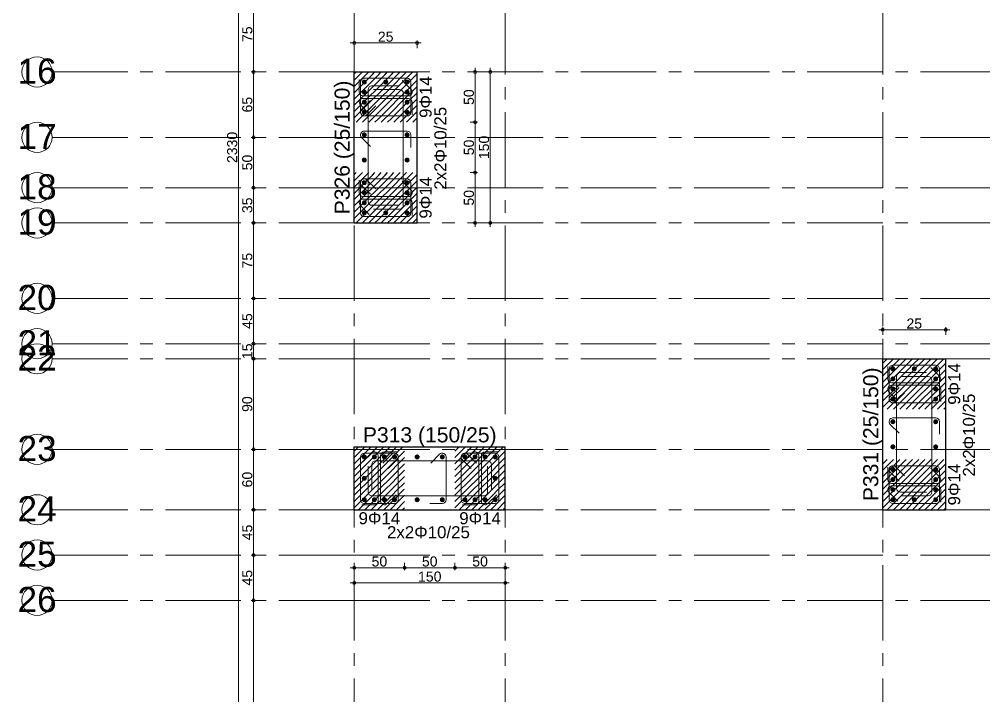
# Model space of a CAD drawing. Header units: millimetres. Extents: x 2232 to 85269, y -3593 to 5869.
# Drawn here: x 32529 to 33487, y 3788 to 4461 of the extents above; entities that cross this region are included whole.
import ezdxf

# ---------------------------------------------------------------- set-up
doc = ezdxf.new("R2010")
doc.units = ezdxf.units.MM
doc.linetypes.add('CENTER2', pattern=[112.5, 75, -12.5, 12.5, -12.5])
doc.linetypes.add('DASHDOT2', pattern=[12.7, 6.35, -3.175, 0, -3.175])
doc.layers.add('aks', color=251, linetype='DASHDOT2', lineweight=35)
for name, color, linetype in [('Donatı Yazısı', 7, 'Continuous'), ('Donatı Çizgisi', 7, 'Continuous'), ('Kolon', 7, 'Continuous'), ('Ölçülendirme', 7, 'Continuous')]:
    doc.layers.add(name, color=color, linetype=linetype)
doc.styles.add('arial_1_18', font='arial.ttf', dxfattribs={"height": 0.2})

# ---------------------------------------------------------------- blocks, each defined once
blk = doc.blocks.new('IDE999Entity7006')
at = {"layer": 'aks', "color": 250, "linetype": 'CENTER2', "lineweight": 5}
blk.add_lwpolyline([(24550.63, 200), (24550.63, 2530)], dxfattribs=at)
blk = doc.blocks.new('IDE999Entity7007')
at = {"layer": 'aks', "color": 250, "linetype": 'CENTER2', "lineweight": 5}
for points in [[(23725.63, 1440), (24025.63, 1440)], [(24025.63, 1440), (27285.63, 1440)]]:
    blk.add_lwpolyline(points, dxfattribs=at)
at = {"layer": 'aks', "color": 30, "linetype": 'Continuous', "lineweight": 5}
blk.add_circle((23710.63, 1440), 15, dxfattribs=at)
at = {"layer": 'aks', "color": 1, "linetype": 'Continuous', "lineweight": 5, "style": 'arial_1_18'}
blk.add_text('16', height=25, dxfattribs=at).set_placement((23691.21, 1428.37))
blk = doc.blocks.new('IDE999Entity7008')
at = {"layer": 'aks', "color": 250, "linetype": 'CENTER2', "lineweight": 5}
for points in [[(23725.63, 1290), (24025.63, 1290)], [(24025.63, 1290), (27285.63, 1290)]]:
    blk.add_lwpolyline(points, dxfattribs=at)
at = {"layer": 'aks', "color": 30, "linetype": 'Continuous', "lineweight": 5}
blk.add_circle((23710.63, 1290), 15, dxfattribs=at)
at = {"layer": 'aks', "color": 1, "linetype": 'Continuous', "lineweight": 5, "style": 'arial_1_18'}
blk.add_text('19', height=25, dxfattribs=at).set_placement((23691.21, 1278.37))
blk = doc.blocks.new('IDE999Entity7009')
at = {"layer": 'aks', "color": 250, "linetype": 'CENTER2', "lineweight": 5}
for points in [[(23725.63, 1065), (24025.63, 1065)], [(24025.63, 1065), (27285.63, 1065)]]:
    blk.add_lwpolyline(points, dxfattribs=at)
at = {"layer": 'aks', "color": 30, "linetype": 'Continuous', "lineweight": 5}
blk.add_circle((23710.63, 1065), 15, dxfattribs=at)
at = {"layer": 'aks', "color": 1, "linetype": 'Continuous', "lineweight": 5, "style": 'arial_1_18'}
blk.add_text('23', height=25, dxfattribs=at).set_placement((23691.21, 1053.37))
blk = doc.blocks.new('IDE999Entity7010')
at = {"layer": 'aks', "color": 250, "linetype": 'CENTER2', "lineweight": 5}
for points in [[(23725.63, 915), (24025.63, 915)], [(24025.63, 915), (27285.63, 915)]]:
    blk.add_lwpolyline(points, dxfattribs=at)
at = {"layer": 'aks', "color": 30, "linetype": 'Continuous', "lineweight": 5}
blk.add_circle((23710.63, 915), 15, dxfattribs=at)
at = {"layer": 'aks', "color": 1, "linetype": 'Continuous', "lineweight": 5, "style": 'arial_1_18'}
blk.add_text('26', height=25, dxfattribs=at).set_placement((23691.21, 903.37))
blk = doc.blocks.new('IDE999Entity7011')
at = {"layer": 'aks', "color": 250, "linetype": 'CENTER2', "lineweight": 5}
for points in [[(23725.63, 1170), (24025.63, 1170)], [(24025.63, 1170), (27285.63, 1170)]]:
    blk.add_lwpolyline(points, dxfattribs=at)
at = {"layer": 'aks', "color": 30, "linetype": 'Continuous', "lineweight": 5}
blk.add_circle((23710.63, 1170), 15, dxfattribs=at)
at = {"layer": 'aks', "color": 1, "linetype": 'Continuous', "lineweight": 5, "style": 'arial_1_18'}
blk.add_text('21', height=25, dxfattribs=at).set_placement((23691.21, 1158.37))
blk = doc.blocks.new('IDE999Entity7012')
at = {"layer": 'aks', "color": 250, "linetype": 'CENTER2', "lineweight": 5}
for points in [[(23725.63, 1325), (24025.63, 1325)], [(24025.63, 1325), (27285.63, 1325)]]:
    blk.add_lwpolyline(points, dxfattribs=at)
at = {"layer": 'aks', "color": 30, "linetype": 'Continuous', "lineweight": 5}
blk.add_circle((23710.63, 1325), 15, dxfattribs=at)
at = {"layer": 'aks', "color": 1, "linetype": 'Continuous', "lineweight": 5, "style": 'arial_1_18'}
blk.add_text('18', height=25, dxfattribs=at).set_placement((23691.21, 1313.37))
blk = doc.blocks.new('IDE999Entity7013')
at = {"layer": 'aks', "color": 250, "linetype": 'CENTER2', "lineweight": 5}
for points in [[(23725.63, 1215), (24025.63, 1215)], [(24025.63, 1215), (27285.63, 1215)]]:
    blk.add_lwpolyline(points, dxfattribs=at)
at = {"layer": 'aks', "color": 30, "linetype": 'Continuous', "lineweight": 5}
blk.add_circle((23710.63, 1215), 15, dxfattribs=at)
at = {"layer": 'aks', "color": 1, "linetype": 'Continuous', "lineweight": 5, "style": 'arial_1_18'}
blk.add_text('20', height=25, dxfattribs=at).set_placement((23691.21, 1203.37))
blk = doc.blocks.new('IDE999Entity7014')
at = {"layer": 'aks', "color": 250, "linetype": 'CENTER2', "lineweight": 5}
for points in [[(23725.63, 960), (24025.63, 960)], [(24025.63, 960), (27285.63, 960)]]:
    blk.add_lwpolyline(points, dxfattribs=at)
at = {"layer": 'aks', "color": 30, "linetype": 'Continuous', "lineweight": 5}
blk.add_circle((23710.63, 960), 15, dxfattribs=at)
at = {"layer": 'aks', "color": 1, "linetype": 'Continuous', "lineweight": 5, "style": 'arial_1_18'}
blk.add_text('25', height=25, dxfattribs=at).set_placement((23691.21, 948.37))
blk = doc.blocks.new('IDE999Entity7015')
at = {"layer": 'aks', "color": 250, "linetype": 'CENTER2', "lineweight": 5}
blk.add_lwpolyline([(24025.63, 200), (24025.63, 2530)], dxfattribs=at)
blk = doc.blocks.new('IDE999Entity7016')
at = {"layer": 'aks', "color": 250, "linetype": 'CENTER2', "lineweight": 5}
blk.add_lwpolyline([(24175.63, 200), (24175.63, 2530)], dxfattribs=at)
blk = doc.blocks.new('IDE999Entity7017')
at = {"layer": 'aks', "color": 250, "linetype": 'CENTER2', "lineweight": 5}
for points in [[(23725.63, 1155), (24025.63, 1155)], [(24025.63, 1155), (27285.63, 1155)]]:
    blk.add_lwpolyline(points, dxfattribs=at)
at = {"layer": 'aks', "color": 30, "linetype": 'Continuous', "lineweight": 5}
blk.add_circle((23710.63, 1155), 15, dxfattribs=at)
at = {"layer": 'aks', "color": 1, "linetype": 'Continuous', "lineweight": 5, "style": 'arial_1_18'}
blk.add_text('22', height=25, dxfattribs=at).set_placement((23691.21, 1143.37))
blk = doc.blocks.new('IDE999Entity7018')
at = {"layer": 'aks', "color": 250, "linetype": 'CENTER2', "lineweight": 5}
for points in [[(23725.63, 1005), (24025.63, 1005)], [(24025.63, 1005), (27285.63, 1005)]]:
    blk.add_lwpolyline(points, dxfattribs=at)
at = {"layer": 'aks', "color": 30, "linetype": 'Continuous', "lineweight": 5}
blk.add_circle((23710.63, 1005), 15, dxfattribs=at)
at = {"layer": 'aks', "color": 1, "linetype": 'Continuous', "lineweight": 5, "style": 'arial_1_18'}
blk.add_text('24', height=25, dxfattribs=at).set_placement((23691.21, 993.37))
blk = doc.blocks.new('IDE999Entity7043')
at = {"layer": 'aks', "color": 250, "linetype": 'CENTER2', "lineweight": 5}
for points in [[(23725.63, 1375), (24025.63, 1375)], [(24025.63, 1375), (27285.63, 1375)]]:
    blk.add_lwpolyline(points, dxfattribs=at)
at = {"layer": 'aks', "color": 30, "linetype": 'Continuous', "lineweight": 5}
blk.add_circle((23710.63, 1375), 15, dxfattribs=at)
at = {"layer": 'aks', "color": 1, "linetype": 'Continuous', "lineweight": 5, "style": 'arial_1_18'}
blk.add_text('17', height=25, dxfattribs=at).set_placement((23691.21, 1363.37))

msp = doc.modelspace()

# ---------------------------------------------------------------- hatches: boundary and pattern name
at = {"layer": 'Donatı Çizgisi', "linetype": 'Continuous', "lineweight": 5}
h = msp.add_hatch(color=5, dxfattribs=at)
edge = h.paths.add_edge_path(flags=0)
edge.add_arc((32871.73, 4398.17), 2.5, 0, 360)
h = msp.add_hatch(color=5, dxfattribs=at)
edge = h.paths.add_edge_path(flags=0)
edge.add_arc((32892.98, 4398.17), 2.5, 0, 360)
h = msp.add_hatch(color=5, dxfattribs=at)
edge = h.paths.add_edge_path(flags=0)
edge.add_arc((32914.23, 4398.17), 2.5, 0, 360)
h = msp.add_hatch(color=5, dxfattribs=at)
edge = h.paths.add_edge_path(flags=0)
edge.add_arc((32871.73, 4388.17), 2.5, 0, 360)
h = msp.add_hatch(color=5, dxfattribs=at)
edge = h.paths.add_edge_path(flags=0)
edge.add_arc((32914.23, 4388.17), 2.5, 0, 360)
h = msp.add_hatch(color=5, dxfattribs=at)
edge = h.paths.add_edge_path(flags=0)
edge.add_arc((32871.73, 4378.17), 2.5, 0, 360)
h = msp.add_hatch(color=5, dxfattribs=at)
edge = h.paths.add_edge_path(flags=0)
edge.add_arc((32914.23, 4378.17), 2.5, 0, 360)
h = msp.add_hatch(color=5, dxfattribs=at)
edge = h.paths.add_edge_path(flags=0)
edge.add_arc((32871.73, 4368.17), 2.5, 0, 360)
h = msp.add_hatch(color=5, dxfattribs=at)
edge = h.paths.add_edge_path(flags=0)
edge.add_arc((32914.23, 4368.17), 2.5, 0, 360)
h = msp.add_hatch(color=5, dxfattribs=at)
edge = h.paths.add_edge_path(flags=0)
edge.add_arc((32871.73, 4345.67), 2.5, 0, 360)
h = msp.add_hatch(color=5, dxfattribs=at)
edge = h.paths.add_edge_path(flags=0)
edge.add_arc((32914.23, 4345.67), 2.5, 0, 360)
h = msp.add_hatch(color=5, dxfattribs=at)
edge = h.paths.add_edge_path(flags=0)
edge.add_arc((32871.73, 4320.67), 2.5, 0, 360)
h = msp.add_hatch(color=5, dxfattribs=at)
edge = h.paths.add_edge_path(flags=0)
edge.add_arc((32914.23, 4320.67), 2.5, 0, 360)
h = msp.add_hatch(color=5, dxfattribs=at)
edge = h.paths.add_edge_path(flags=0)
edge.add_arc((32871.73, 4298.17), 2.5, 0, 360)
h = msp.add_hatch(color=5, dxfattribs=at)
edge = h.paths.add_edge_path(flags=0)
edge.add_arc((32914.23, 4298.17), 2.5, 0, 360)
h = msp.add_hatch(color=5, dxfattribs=at)
edge = h.paths.add_edge_path(flags=0)
edge.add_arc((32871.73, 4288.17), 2.5, 0, 360)
h = msp.add_hatch(color=5, dxfattribs=at)
edge = h.paths.add_edge_path(flags=0)
edge.add_arc((32914.23, 4288.17), 2.5, 0, 360)
h = msp.add_hatch(color=5, dxfattribs=at)
edge = h.paths.add_edge_path(flags=0)
edge.add_arc((32871.73, 4278.17), 2.5, 0, 360)
h = msp.add_hatch(color=5, dxfattribs=at)
edge = h.paths.add_edge_path(flags=0)
edge.add_arc((32914.23, 4278.17), 2.5, 0, 360)
h = msp.add_hatch(color=5, dxfattribs=at)
edge = h.paths.add_edge_path(flags=0)
edge.add_arc((32871.73, 4268.17), 2.5, 0, 360)
h = msp.add_hatch(color=5, dxfattribs=at)
edge = h.paths.add_edge_path(flags=0)
edge.add_arc((32892.98, 4268.17), 2.5, 0, 360)
h = msp.add_hatch(color=5, dxfattribs=at)
edge = h.paths.add_edge_path(flags=0)
edge.add_arc((32914.23, 4268.17), 2.5, 0, 360)
h = msp.add_hatch(color=5, dxfattribs=at)
edge = h.paths.add_edge_path(flags=0)
edge.add_arc((33396.73, 4113.17), 2.5, 0, 360)
h = msp.add_hatch(color=5, dxfattribs=at)
edge = h.paths.add_edge_path(flags=0)
edge.add_arc((33417.98, 4113.17), 2.5, 0, 360)
h = msp.add_hatch(color=5, dxfattribs=at)
edge = h.paths.add_edge_path(flags=0)
edge.add_arc((33439.23, 4113.17), 2.5, 0, 360)
h = msp.add_hatch(color=5, dxfattribs=at)
edge = h.paths.add_edge_path(flags=0)
edge.add_arc((33396.73, 4103.17), 2.5, 0, 360)
h = msp.add_hatch(color=5, dxfattribs=at)
edge = h.paths.add_edge_path(flags=0)
edge.add_arc((33439.23, 4103.17), 2.5, 0, 360)
h = msp.add_hatch(color=5, dxfattribs=at)
edge = h.paths.add_edge_path(flags=0)
edge.add_arc((33396.73, 4093.17), 2.5, 0, 360)
h = msp.add_hatch(color=5, dxfattribs=at)
edge = h.paths.add_edge_path(flags=0)
edge.add_arc((33439.23, 4093.17), 2.5, 0, 360)
h = msp.add_hatch(color=5, dxfattribs=at)
edge = h.paths.add_edge_path(flags=0)
edge.add_arc((33396.73, 4083.17), 2.5, 0, 360)
h = msp.add_hatch(color=5, dxfattribs=at)
edge = h.paths.add_edge_path(flags=0)
edge.add_arc((33439.23, 4083.17), 2.5, 0, 360)
h = msp.add_hatch(color=5, dxfattribs=at)
edge = h.paths.add_edge_path(flags=0)
edge.add_arc((33396.73, 4060.67), 2.5, 0, 360)
h = msp.add_hatch(color=5, dxfattribs=at)
edge = h.paths.add_edge_path(flags=0)
edge.add_arc((33439.23, 4060.67), 2.5, 0, 360)
h = msp.add_hatch(color=5, dxfattribs=at)
edge = h.paths.add_edge_path(flags=0)
edge.add_arc((33396.73, 4035.67), 2.5, 0, 360)
h = msp.add_hatch(color=5, dxfattribs=at)
edge = h.paths.add_edge_path(flags=0)
edge.add_arc((33439.23, 4035.67), 2.5, 0, 360)
h = msp.add_hatch(color=5, dxfattribs=at)
edge = h.paths.add_edge_path(flags=0)
edge.add_arc((32871.73, 4025.67), 2.5, 0, 360)
h = msp.add_hatch(color=5, dxfattribs=at)
edge = h.paths.add_edge_path(flags=0)
edge.add_arc((32881.73, 4025.67), 2.5, 0, 360)
h = msp.add_hatch(color=5, dxfattribs=at)
edge = h.paths.add_edge_path(flags=0)
edge.add_arc((32891.73, 4025.67), 2.5, 0, 360)
h = msp.add_hatch(color=5, dxfattribs=at)
edge = h.paths.add_edge_path(flags=0)
edge.add_arc((32901.73, 4025.67), 2.5, 0, 360)
h = msp.add_hatch(color=5, dxfattribs=at)
edge = h.paths.add_edge_path(flags=0)
edge.add_arc((32924.23, 4025.67), 2.5, 0, 360)
h = msp.add_hatch(color=5, dxfattribs=at)
edge = h.paths.add_edge_path(flags=0)
edge.add_arc((32949.23, 4025.67), 2.5, 0, 360)
h = msp.add_hatch(color=5, dxfattribs=at)
edge = h.paths.add_edge_path(flags=0)
edge.add_arc((32971.73, 4025.67), 2.5, 0, 360)
h = msp.add_hatch(color=5, dxfattribs=at)
edge = h.paths.add_edge_path(flags=0)
edge.add_arc((32981.73, 4025.67), 2.5, 0, 360)
h = msp.add_hatch(color=5, dxfattribs=at)
edge = h.paths.add_edge_path(flags=0)
edge.add_arc((32991.73, 4025.67), 2.5, 0, 360)
h = msp.add_hatch(color=5, dxfattribs=at)
edge = h.paths.add_edge_path(flags=0)
edge.add_arc((33001.73, 4025.67), 2.5, 0, 360)
h = msp.add_hatch(color=5, dxfattribs=at)
edge = h.paths.add_edge_path(flags=0)
edge.add_arc((33396.73, 4013.17), 2.5, 0, 360)
h = msp.add_hatch(color=5, dxfattribs=at)
edge = h.paths.add_edge_path(flags=0)
edge.add_arc((33439.23, 4013.17), 2.5, 0, 360)
h = msp.add_hatch(color=5, dxfattribs=at)
edge = h.paths.add_edge_path(flags=0)
edge.add_arc((32871.73, 4004.42), 2.5, 0, 360)
h = msp.add_hatch(color=5, dxfattribs=at)
edge = h.paths.add_edge_path(flags=0)
edge.add_arc((33001.73, 4004.42), 2.5, 0, 360)
h = msp.add_hatch(color=5, dxfattribs=at)
edge = h.paths.add_edge_path(flags=0)
edge.add_arc((33396.73, 4003.17), 2.5, 0, 360)
h = msp.add_hatch(color=5, dxfattribs=at)
edge = h.paths.add_edge_path(flags=0)
edge.add_arc((33439.23, 4003.17), 2.5, 0, 360)
h = msp.add_hatch(color=5, dxfattribs=at)
edge = h.paths.add_edge_path(flags=0)
edge.add_arc((33396.73, 3993.17), 2.5, 0, 360)
h = msp.add_hatch(color=5, dxfattribs=at)
edge = h.paths.add_edge_path(flags=0)
edge.add_arc((33439.23, 3993.17), 2.5, 0, 360)
h = msp.add_hatch(color=5, dxfattribs=at)
edge = h.paths.add_edge_path(flags=0)
edge.add_arc((32871.73, 3983.17), 2.5, 0, 360)
h = msp.add_hatch(color=5, dxfattribs=at)
edge = h.paths.add_edge_path(flags=0)
edge.add_arc((32881.73, 3983.17), 2.5, 0, 360)
h = msp.add_hatch(color=5, dxfattribs=at)
edge = h.paths.add_edge_path(flags=0)
edge.add_arc((32891.73, 3983.17), 2.5, 0, 360)
h = msp.add_hatch(color=5, dxfattribs=at)
edge = h.paths.add_edge_path(flags=0)
edge.add_arc((32901.73, 3983.17), 2.5, 0, 360)
h = msp.add_hatch(color=5, dxfattribs=at)
edge = h.paths.add_edge_path(flags=0)
edge.add_arc((32924.23, 3983.17), 2.5, 0, 360)
h = msp.add_hatch(color=5, dxfattribs=at)
edge = h.paths.add_edge_path(flags=0)
edge.add_arc((32949.23, 3983.17), 2.5, 0, 360)
h = msp.add_hatch(color=5, dxfattribs=at)
edge = h.paths.add_edge_path(flags=0)
edge.add_arc((32971.73, 3983.17), 2.5, 0, 360)
h = msp.add_hatch(color=5, dxfattribs=at)
edge = h.paths.add_edge_path(flags=0)
edge.add_arc((32981.73, 3983.17), 2.5, 0, 360)
h = msp.add_hatch(color=5, dxfattribs=at)
edge = h.paths.add_edge_path(flags=0)
edge.add_arc((32991.73, 3983.17), 2.5, 0, 360)
h = msp.add_hatch(color=5, dxfattribs=at)
edge = h.paths.add_edge_path(flags=0)
edge.add_arc((33001.73, 3983.17), 2.5, 0, 360)
h = msp.add_hatch(color=5, dxfattribs=at)
edge = h.paths.add_edge_path(flags=0)
edge.add_arc((33396.73, 3983.17), 2.5, 0, 360)
h = msp.add_hatch(color=5, dxfattribs=at)
edge = h.paths.add_edge_path(flags=0)
edge.add_arc((33417.98, 3983.17), 2.5, 0, 360)
h = msp.add_hatch(color=5, dxfattribs=at)
edge = h.paths.add_edge_path(flags=0)
edge.add_arc((33439.23, 3983.17), 2.5, 0, 360)

# ---------------------------------------------------------------- linework, layer by layer
at = {"layer": 'Donatı Çizgisi', "color": 1, "linetype": 'Continuous', "lineweight": 5}
for points in [[(32866.73, 4388.17), (32866.73, 4400.67)], [(32909.29, 4399.66), (32918.13, 4390.82)], [(32875.48, 4279.42), (32875.48, 4390.67)], [(32879.23, 4394.42), (32905.23, 4394.42)], [(32906.73, 4390.67), (32880.73, 4390.67)], [(32915.48, 4384.42), (32870.48, 4384.42)], [(32870.48, 4381.92), (32915.48, 4381.92)], [(32910.48, 4275.67), (32910.48, 4386.92)], [(32919.23, 4378.17), (32919.23, 4365.67)], [(32876.67, 4366.67), (32867.83, 4375.51)], [(32871.73, 4349.42), (32914.23, 4349.42)], [(32877.92, 4334.17), (32869.08, 4343.01)], [(32917.98, 4345.67), (32917.98, 4333.17)], [(32866.73, 4288.17), (32866.73, 4300.67)], [(32909.29, 4299.66), (32918.13, 4290.82)], [(32915.48, 4284.42), (32870.48, 4284.42)], [(32870.48, 4281.92), (32915.48, 4281.92)], [(32876.67, 4266.67), (32867.83, 4275.51)], [(32905.23, 4275.67), (32879.23, 4275.67)], [(32919.23, 4278.17), (32919.23, 4265.67)], [(32880.73, 4271.92), (32906.73, 4271.92)], [(33391.73, 4103.17), (33391.73, 4115.67)], [(33404.23, 4109.42), (33430.23, 4109.42)], [(33434.29, 4114.66), (33443.13, 4105.82)], [(33400.48, 3994.42), (33400.48, 4105.67)], [(33431.73, 4105.67), (33405.73, 4105.67)], [(33435.48, 3990.67), (33435.48, 4101.92)], [(33401.67, 4081.67), (33392.83, 4090.51)], [(33440.48, 4099.42), (33395.48, 4099.42)], [(33395.48, 4096.92), (33440.48, 4096.92)], [(33444.23, 4093.17), (33444.23, 4080.67)], [(33396.73, 4064.42), (33439.23, 4064.42)], [(33402.92, 4049.17), (33394.08, 4058.01)], [(33442.98, 4060.67), (33442.98, 4048.17)], [(32870.24, 4020.73), (32879.08, 4029.57)], [(32885.48, 4026.92), (32885.48, 3981.92)], [(32887.98, 3981.92), (32887.98, 4026.92)], [(32891.73, 4030.67), (32904.23, 4030.67)], [(32937.74, 4019.48), (32946.58, 4028.32)], [(32952.98, 4025.67), (32952.98, 3983.17)], [(32970.24, 4020.73), (32979.08, 4029.57)], [(32985.48, 4026.92), (32985.48, 3981.92)], [(32987.98, 3981.92), (32987.98, 4026.92)], [(32991.73, 4030.67), (33004.23, 4030.67)], [(32875.48, 4016.67), (32875.48, 3990.67)], [(32879.23, 3992.17), (32879.23, 4018.17)], [(32882.98, 4021.92), (32994.23, 4021.92)], [(32994.23, 3990.67), (32994.23, 4016.67)], [(32997.98, 4018.17), (32997.98, 3992.17)], [(33391.73, 4003.17), (33391.73, 4015.67)], [(33434.29, 4014.66), (33443.13, 4005.82)], [(33440.48, 3999.42), (33395.48, 3999.42)], [(33395.48, 3996.92), (33440.48, 3996.92)], [(32879.23, 3986.92), (32990.48, 3986.92)], [(32903.22, 3988.1), (32894.38, 3979.26)], [(33003.22, 3988.1), (32994.38, 3979.26)], [(33401.67, 3981.67), (33392.83, 3990.51)], [(33430.23, 3990.67), (33404.23, 3990.67)], [(33405.73, 3986.92), (33431.73, 3986.92)], [(33444.23, 3993.17), (33444.23, 3980.67)], [(32881.73, 3978.17), (32869.23, 3978.17)], [(32949.23, 3979.42), (32936.73, 3979.42)], [(32981.73, 3978.17), (32969.23, 3978.17)]]:
    msp.add_lwpolyline(points, dxfattribs=at)
at = {"layer": 'Donatı Çizgisi', "color": 5, "linetype": 'Continuous', "lineweight": 5}
for points in [[(32867.98, 4368.17), (32867.98, 4398.17)], [(32871.73, 4401.92), (32914.23, 4401.92)], [(32917.98, 4398.17), (32917.98, 4368.17)], [(32869.08, 4370.82), (32877.92, 4379.66)], [(32883.22, 4374.35), (32874.38, 4365.51)], [(32914.23, 4364.42), (32871.73, 4364.42)], [(32914.23, 4301.92), (32871.73, 4301.92)], [(32867.98, 4298.17), (32867.98, 4268.17)], [(32869.08, 4295.51), (32877.92, 4286.67)], [(32883.22, 4291.98), (32874.38, 4300.82)], [(32917.98, 4268.17), (32917.98, 4298.17)], [(32871.73, 4264.42), (32914.23, 4264.42)], [(33392.98, 4083.17), (33392.98, 4113.17)], [(33396.73, 4116.92), (33439.23, 4116.92)], [(33442.98, 4113.17), (33442.98, 4083.17)], [(33394.08, 4085.82), (33402.92, 4094.66)], [(33408.22, 4089.35), (33399.38, 4080.51)], [(33439.23, 4079.42), (33396.73, 4079.42)], [(32867.98, 4025.67), (32867.98, 3983.17)], [(32901.73, 4029.42), (32871.73, 4029.42)], [(32899.08, 4028.32), (32890.24, 4019.48)], [(32905.48, 3983.17), (32905.48, 4025.67)], [(32967.98, 3983.17), (32967.98, 4025.67)], [(32971.73, 4029.42), (33001.73, 4029.42)], [(32974.38, 4028.32), (32983.22, 4019.48)], [(33005.48, 4025.67), (33005.48, 3983.17)], [(32895.54, 4014.17), (32904.38, 4023.01)], [(32977.92, 4014.17), (32969.08, 4023.01)], [(33439.23, 4016.92), (33396.73, 4016.92)], [(33408.22, 4006.98), (33399.38, 4015.82)], [(33392.98, 4013.17), (33392.98, 3983.17)], [(33394.08, 4010.51), (33402.92, 4001.67)], [(33442.98, 3983.17), (33442.98, 4013.17)], [(32871.73, 3979.42), (32901.73, 3979.42)], [(33001.73, 3979.42), (32971.73, 3979.42)], [(33396.73, 3979.42), (33439.23, 3979.42)]]:
    msp.add_lwpolyline(points, dxfattribs=at)
for centre, start, end in [((32871.73, 4398.17), 90, 180), ((32914.23, 4398.17), 0, 90), ((32871.73, 4368.17), 135, 270), ((32871.73, 4368.17), 180, 315), ((32914.23, 4368.17), 270, 0), ((32871.73, 4298.17), 45, 180), ((32871.73, 4298.17), 90, 225), ((32914.23, 4298.17), 0, 90), ((32871.73, 4268.17), 180, 270), ((32914.23, 4268.17), 270, 0), ((33396.73, 4113.17), 90, 180), ((33439.23, 4113.17), 0, 90), ((33396.73, 4083.17), 135, 270), ((33396.73, 4083.17), 180, 315), ((33439.23, 4083.17), 270, 0), ((32871.73, 4025.67), 90, 180), ((32901.73, 4025.67), 0, 135), ((32901.73, 4025.67), 315, 90), ((32971.73, 4025.67), 90, 225), ((32971.73, 4025.67), 45, 180), ((33001.73, 4025.67), 0, 90), ((33396.73, 4013.17), 45, 180), ((33396.73, 4013.17), 90, 225), ((33439.23, 4013.17), 0, 90), ((32871.73, 3983.17), 180, 270), ((32901.73, 3983.17), 270, 0), ((32971.73, 3983.17), 180, 270), ((33001.73, 3983.17), 270, 0), ((33396.73, 3983.17), 180, 270), ((33439.23, 3983.17), 270, 0)]:
    msp.add_arc(centre, 3.75, start, end, dxfattribs=at)
at = {"layer": 'Donatı Çizgisi', "color": 1, "linetype": 'Continuous', "lineweight": 5}
for centre, start, end in [((32870.48, 4388.17), 180, 270), ((32879.23, 4390.67), 90, 180), ((32906.73, 4386.92), 0, 90), ((32915.48, 4388.17), 270, 45), ((32870.48, 4378.17), 90, 225), ((32915.48, 4378.17), 0, 90), ((32871.73, 4345.67), 90, 225), ((32914.23, 4345.67), 0, 90), ((32870.48, 4288.17), 180, 270), ((32870.48, 4278.17), 90, 225), ((32915.48, 4288.17), 270, 45), ((32915.48, 4278.17), 0, 90), ((32879.23, 4279.42), 180, 270), ((32906.73, 4275.67), 270, 0), ((33404.23, 4105.67), 90, 180), ((33395.48, 4103.17), 180, 270), ((33431.73, 4101.92), 0, 90), ((33440.48, 4103.17), 270, 45), ((33395.48, 4093.17), 90, 225), ((33440.48, 4093.17), 0, 90), ((33396.73, 4060.67), 90, 225), ((33439.23, 4060.67), 0, 90), ((32881.73, 4026.92), 0, 135), ((32891.73, 4026.92), 90, 180), ((32949.23, 4025.67), 0, 135), ((32981.73, 4026.92), 0, 135), ((32991.73, 4026.92), 90, 180), ((32882.98, 4018.17), 90, 180), ((32994.23, 4018.17), 0, 90), ((33440.48, 4003.17), 270, 45), ((33395.48, 4003.17), 180, 270), ((33395.48, 3993.17), 90, 225), ((33404.23, 3994.42), 180, 270), ((33440.48, 3993.17), 0, 90), ((32879.23, 3990.67), 180, 270), ((32990.48, 3990.67), 270, 0), ((33431.73, 3990.67), 270, 0), ((32881.73, 3981.92), 270, 0), ((32891.73, 3981.92), 180, 315), ((32949.23, 3983.17), 270, 0), ((32981.73, 3981.92), 270, 0), ((32991.73, 3981.92), 180, 315)]:
    msp.add_arc(centre, 3.75, start, end, dxfattribs=at)
at = {"layer": 'Kolon', "color": 251, "linetype": 'Continuous', "lineweight": -3}
for points in [[(32861.73, 4406.3), (32863.6, 4408.17)], [(32867.35, 4405.67), (32869.85, 4408.17)], [(32873.6, 4405.67), (32876.1, 4408.17)], [(32879.85, 4405.67), (32882.35, 4408.17)], [(32886.1, 4405.67), (32888.6, 4408.17)], [(32892.35, 4405.67), (32894.85, 4408.17)], [(32898.6, 4405.67), (32901.1, 4408.17)], [(32904.85, 4405.67), (32907.35, 4408.17)], [(32911.1, 4405.67), (32913.6, 4408.17)], [(32917.35, 4405.67), (32919.85, 4408.17)], [(32923.6, 4405.67), (32924.23, 4406.3)], [(32861.73, 4393.8), (32873.6, 4405.67)], [(32861.73, 4400.05), (32867.35, 4405.67)], [(32867.35, 4393.17), (32873.6, 4399.42)], [(32873.6, 4393.17), (32886.1, 4405.67)], [(32873.6, 4399.42), (32879.85, 4405.67)], [(32879.85, 4393.17), (32886.1, 4399.42)], [(32886.1, 4393.17), (32898.6, 4405.67)], [(32886.1, 4399.42), (32892.35, 4405.67)], [(32892.35, 4393.17), (32898.6, 4399.42)], [(32898.6, 4393.17), (32911.1, 4405.67)], [(32898.6, 4399.42), (32904.85, 4405.67)], [(32904.85, 4393.17), (32911.1, 4399.42)], [(32911.1, 4393.17), (32923.6, 4405.67)], [(32911.1, 4399.42), (32917.35, 4405.67)], [(32917.35, 4393.17), (32923.6, 4399.42)], [(32923.6, 4399.42), (32924.23, 4400.05)], [(32861.73, 4381.3), (32873.6, 4393.17)], [(32861.73, 4387.55), (32867.35, 4393.17)], [(32873.6, 4380.67), (32886.1, 4393.17)], [(32873.6, 4386.92), (32879.85, 4393.17)], [(32886.1, 4380.67), (32898.6, 4393.17)], [(32886.1, 4386.92), (32892.35, 4393.17)], [(32898.6, 4380.67), (32911.1, 4393.17)], [(32898.6, 4386.92), (32904.85, 4393.17)], [(32911.1, 4380.67), (32923.6, 4393.17)], [(32911.1, 4386.92), (32917.35, 4393.17)], [(32923.6, 4393.17), (32924.23, 4393.8)], [(32923.6, 4386.92), (32924.23, 4387.55)], [(32861.73, 4368.8), (32873.6, 4380.67)], [(32861.73, 4375.05), (32867.35, 4380.67)], [(32867.35, 4380.67), (32873.6, 4386.92)], [(32873.6, 4368.17), (32886.1, 4380.67)], [(32873.6, 4374.42), (32879.85, 4380.67)], [(32879.85, 4380.67), (32886.1, 4386.92)], [(32886.1, 4368.17), (32898.6, 4380.67)], [(32886.1, 4374.42), (32892.35, 4380.67)], [(32892.35, 4380.67), (32898.6, 4386.92)], [(32898.6, 4368.17), (32911.1, 4380.67)], [(32898.6, 4374.42), (32904.85, 4380.67)], [(32904.85, 4380.67), (32911.1, 4386.92)], [(32911.1, 4368.17), (32923.6, 4380.67)], [(32911.1, 4374.42), (32917.35, 4380.67)], [(32917.35, 4380.67), (32923.6, 4386.92)], [(32923.6, 4380.67), (32924.23, 4381.3)], [(32861.73, 4362.55), (32867.35, 4368.17)], [(32863.6, 4358.17), (32873.6, 4368.17)], [(32867.35, 4368.17), (32873.6, 4374.42)], [(32873.6, 4361.92), (32879.85, 4368.17)], [(32876.1, 4358.17), (32886.1, 4368.17)], [(32879.85, 4368.17), (32886.1, 4374.42)], [(32886.1, 4361.92), (32892.35, 4368.17)], [(32888.6, 4358.17), (32898.6, 4368.17)], [(32892.35, 4368.17), (32898.6, 4374.42)], [(32898.6, 4361.92), (32904.85, 4368.17)], [(32901.1, 4358.17), (32911.1, 4368.17)], [(32904.85, 4368.17), (32911.1, 4374.42)], [(32911.1, 4361.92), (32917.35, 4368.17)], [(32913.6, 4358.17), (32923.6, 4368.17)], [(32917.35, 4368.17), (32923.6, 4374.42)], [(32923.6, 4374.42), (32924.23, 4375.05)], [(32923.6, 4368.17), (32924.23, 4368.8)], [(32869.85, 4358.17), (32873.6, 4361.92)], [(32882.35, 4358.17), (32886.1, 4361.92)], [(32894.85, 4358.17), (32898.6, 4361.92)], [(32907.35, 4358.17), (32911.1, 4361.92)], [(32919.85, 4358.17), (32923.6, 4361.92)], [(32923.6, 4361.92), (32924.23, 4362.55)], [(32861.73, 4306.3), (32863.6, 4308.17)], [(32861.73, 4293.8), (32873.6, 4305.67)], [(32861.73, 4300.05), (32867.35, 4305.67)], [(32867.35, 4305.67), (32869.85, 4308.17)], [(32873.6, 4305.67), (32876.1, 4308.17)], [(32873.6, 4293.17), (32886.1, 4305.67)], [(32873.6, 4299.42), (32879.85, 4305.67)], [(32879.85, 4305.67), (32882.35, 4308.17)], [(32886.1, 4305.67), (32888.6, 4308.17)], [(32886.1, 4293.17), (32898.6, 4305.67)], [(32886.1, 4299.42), (32892.35, 4305.67)], [(32892.35, 4305.67), (32894.85, 4308.17)], [(32898.6, 4305.67), (32901.1, 4308.17)], [(32898.6, 4293.17), (32911.1, 4305.67)], [(32898.6, 4299.42), (32904.85, 4305.67)], [(32904.85, 4305.67), (32907.35, 4308.17)], [(32911.1, 4305.67), (32913.6, 4308.17)], [(32911.1, 4293.17), (32923.6, 4305.67)], [(32911.1, 4299.42), (32917.35, 4305.67)], [(32917.35, 4305.67), (32919.85, 4308.17)], [(32923.6, 4305.67), (32924.23, 4306.3)], [(32861.73, 4281.3), (32873.6, 4293.17)], [(32861.73, 4287.55), (32867.35, 4293.17)], [(32867.35, 4293.17), (32873.6, 4299.42)], [(32873.6, 4280.67), (32886.1, 4293.17)], [(32873.6, 4286.92), (32879.85, 4293.17)], [(32879.85, 4293.17), (32886.1, 4299.42)], [(32886.1, 4280.67), (32898.6, 4293.17)], [(32886.1, 4286.92), (32892.35, 4293.17)], [(32892.35, 4293.17), (32898.6, 4299.42)], [(32898.6, 4280.67), (32911.1, 4293.17)], [(32898.6, 4286.92), (32904.85, 4293.17)], [(32904.85, 4293.17), (32911.1, 4299.42)], [(32911.1, 4280.67), (32923.6, 4293.17)], [(32911.1, 4286.92), (32917.35, 4293.17)], [(32917.35, 4293.17), (32923.6, 4299.42)], [(32923.6, 4299.42), (32924.23, 4300.05)], [(32923.6, 4293.17), (32924.23, 4293.8)], [(32867.35, 4280.67), (32873.6, 4286.92)], [(32879.85, 4280.67), (32886.1, 4286.92)], [(32892.35, 4280.67), (32898.6, 4286.92)], [(32904.85, 4280.67), (32911.1, 4286.92)], [(32917.35, 4280.67), (32923.6, 4286.92)], [(32923.6, 4286.92), (32924.23, 4287.55)], [(32861.73, 4268.8), (32873.6, 4280.67)], [(32861.73, 4275.05), (32867.35, 4280.67)], [(32867.35, 4268.17), (32873.6, 4274.42)], [(32873.6, 4268.17), (32886.1, 4280.67)], [(32873.6, 4274.42), (32879.85, 4280.67)], [(32879.85, 4268.17), (32886.1, 4274.42)], [(32886.1, 4268.17), (32898.6, 4280.67)], [(32886.1, 4274.42), (32892.35, 4280.67)], [(32892.35, 4268.17), (32898.6, 4274.42)], [(32898.6, 4268.17), (32911.1, 4280.67)], [(32898.6, 4274.42), (32904.85, 4280.67)], [(32904.85, 4268.17), (32911.1, 4274.42)], [(32911.1, 4268.17), (32923.6, 4280.67)], [(32911.1, 4274.42), (32917.35, 4280.67)], [(32917.35, 4268.17), (32923.6, 4274.42)], [(32923.6, 4280.67), (32924.23, 4281.3)], [(32923.6, 4274.42), (32924.23, 4275.05)], [(32861.73, 4262.55), (32867.35, 4268.17)], [(32863.6, 4258.17), (32873.6, 4268.17)], [(32873.6, 4261.92), (32879.85, 4268.17)], [(32876.1, 4258.17), (32886.1, 4268.17)], [(32886.1, 4261.92), (32892.35, 4268.17)], [(32888.6, 4258.17), (32898.6, 4268.17)], [(32898.6, 4261.92), (32904.85, 4268.17)], [(32901.1, 4258.17), (32911.1, 4268.17)], [(32911.1, 4261.92), (32917.35, 4268.17)], [(32913.6, 4258.17), (32923.6, 4268.17)], [(32923.6, 4268.17), (32924.23, 4268.8)], [(32869.85, 4258.17), (32873.6, 4261.92)], [(32882.35, 4258.17), (32886.1, 4261.92)], [(32894.85, 4258.17), (32898.6, 4261.92)], [(32907.35, 4258.17), (32911.1, 4261.92)], [(32919.85, 4258.17), (32923.6, 4261.92)], [(32923.6, 4261.92), (32924.23, 4262.55)], [(33386.73, 4118.8), (33391.1, 4123.17)], [(33392.35, 4118.17), (33397.35, 4123.17)], [(33398.6, 4118.17), (33403.6, 4123.17)], [(33404.85, 4118.17), (33409.85, 4123.17)], [(33411.1, 4118.17), (33416.1, 4123.17)], [(33417.35, 4118.17), (33422.35, 4123.17)], [(33423.6, 4118.17), (33428.6, 4123.17)], [(33429.85, 4118.17), (33434.85, 4123.17)], [(33436.1, 4118.17), (33441.1, 4123.17)], [(33442.35, 4118.17), (33447.35, 4123.17)], [(33386.73, 4106.3), (33398.6, 4118.17)], [(33386.73, 4112.55), (33392.35, 4118.17)], [(33392.35, 4105.67), (33398.6, 4111.92)], [(33398.6, 4105.67), (33411.1, 4118.17)], [(33398.6, 4111.92), (33404.85, 4118.17)], [(33404.85, 4105.67), (33411.1, 4111.92)], [(33411.1, 4105.67), (33423.6, 4118.17)], [(33411.1, 4111.92), (33417.35, 4118.17)], [(33417.35, 4105.67), (33423.6, 4111.92)], [(33423.6, 4105.67), (33436.1, 4118.17)], [(33423.6, 4111.92), (33429.85, 4118.17)], [(33429.85, 4105.67), (33436.1, 4111.92)], [(33436.1, 4105.67), (33448.6, 4118.17)], [(33436.1, 4111.92), (33442.35, 4118.17)], [(33442.35, 4105.67), (33448.6, 4111.92)], [(33448.6, 4118.17), (33449.23, 4118.8)], [(33448.6, 4111.92), (33449.23, 4112.55)], [(33386.73, 4093.8), (33398.6, 4105.67)], [(33386.73, 4100.05), (33392.35, 4105.67)], [(33398.6, 4093.17), (33411.1, 4105.67)], [(33398.6, 4099.42), (33404.85, 4105.67)], [(33411.1, 4093.17), (33423.6, 4105.67)], [(33411.1, 4099.42), (33417.35, 4105.67)], [(33423.6, 4093.17), (33436.1, 4105.67)], [(33423.6, 4099.42), (33429.85, 4105.67)], [(33436.1, 4093.17), (33448.6, 4105.67)], [(33436.1, 4099.42), (33442.35, 4105.67)], [(33448.6, 4105.67), (33449.23, 4106.3)], [(33448.6, 4099.42), (33449.23, 4100.05)], [(33386.73, 4081.3), (33398.6, 4093.17)], [(33386.73, 4087.55), (33392.35, 4093.17)], [(33392.35, 4093.17), (33398.6, 4099.42)], [(33398.6, 4080.67), (33411.1, 4093.17)], [(33398.6, 4086.92), (33404.85, 4093.17)], [(33404.85, 4093.17), (33411.1, 4099.42)], [(33411.1, 4080.67), (33423.6, 4093.17)], [(33411.1, 4086.92), (33417.35, 4093.17)], [(33417.35, 4093.17), (33423.6, 4099.42)], [(33423.6, 4080.67), (33436.1, 4093.17)], [(33423.6, 4086.92), (33429.85, 4093.17)], [(33429.85, 4093.17), (33436.1, 4099.42)], [(33436.1, 4080.67), (33448.6, 4093.17)], [(33436.1, 4086.92), (33442.35, 4093.17)], [(33442.35, 4093.17), (33448.6, 4099.42)], [(33448.6, 4093.17), (33449.23, 4093.8)], [(33386.73, 4075.05), (33392.35, 4080.67)], [(33391.1, 4073.17), (33398.6, 4080.67)], [(33392.35, 4080.67), (33398.6, 4086.92)], [(33398.6, 4074.42), (33404.85, 4080.67)], [(33403.6, 4073.17), (33411.1, 4080.67)], [(33404.85, 4080.67), (33411.1, 4086.92)], [(33411.1, 4074.42), (33417.35, 4080.67)], [(33416.1, 4073.17), (33423.6, 4080.67)], [(33417.35, 4080.67), (33423.6, 4086.92)], [(33423.6, 4074.42), (33429.85, 4080.67)], [(33428.6, 4073.17), (33436.1, 4080.67)], [(33429.85, 4080.67), (33436.1, 4086.92)], [(33436.1, 4074.42), (33442.35, 4080.67)], [(33441.1, 4073.17), (33448.6, 4080.67)], [(33442.35, 4080.67), (33448.6, 4086.92)], [(33448.6, 4086.92), (33449.23, 4087.55)], [(33448.6, 4080.67), (33449.23, 4081.3)], [(33397.35, 4073.17), (33398.6, 4074.42)], [(33409.85, 4073.17), (33411.1, 4074.42)], [(33422.35, 4073.17), (33423.6, 4074.42)], [(33434.85, 4073.17), (33436.1, 4074.42)], [(33447.35, 4073.17), (33448.6, 4074.42)], [(33448.6, 4074.42), (33449.23, 4075.05)], [(32861.73, 4031.3), (32866.1, 4035.67)], [(32867.35, 4030.67), (32872.35, 4035.67)], [(32873.6, 4030.67), (32878.6, 4035.67)], [(32879.85, 4030.67), (32884.85, 4035.67)], [(32886.1, 4030.67), (32891.1, 4035.67)], [(32892.35, 4030.67), (32897.35, 4035.67)], [(32898.6, 4030.67), (32903.6, 4035.67)], [(32904.85, 4030.67), (32909.85, 4035.67)], [(32961.73, 4031.3), (32966.1, 4035.67)], [(32967.35, 4030.67), (32972.35, 4035.67)], [(32973.6, 4030.67), (32978.6, 4035.67)], [(32979.85, 4030.67), (32984.85, 4035.67)], [(32986.1, 4030.67), (32991.1, 4035.67)], [(32992.35, 4030.67), (32997.35, 4035.67)], [(32998.6, 4030.67), (33003.6, 4035.67)], [(33004.85, 4030.67), (33009.85, 4035.67)], [(32861.73, 4018.8), (32873.6, 4030.67)], [(32861.73, 4025.05), (32867.35, 4030.67)], [(32867.35, 4018.17), (32873.6, 4024.42)], [(32873.6, 4018.17), (32886.1, 4030.67)], [(32873.6, 4024.42), (32879.85, 4030.67)], [(32879.85, 4018.17), (32886.1, 4024.42)], [(32886.1, 4018.17), (32898.6, 4030.67)], [(32886.1, 4024.42), (32892.35, 4030.67)], [(32892.35, 4018.17), (32898.6, 4024.42)], [(32898.6, 4018.17), (32911.1, 4030.67)], [(32898.6, 4024.42), (32904.85, 4030.67)], [(32904.85, 4018.17), (32911.1, 4024.42)], [(32911.1, 4030.67), (32911.73, 4031.3)], [(32911.1, 4024.42), (32911.73, 4025.05)], [(32961.73, 4018.8), (32973.6, 4030.67)], [(32961.73, 4025.05), (32967.35, 4030.67)], [(32967.35, 4018.17), (32973.6, 4024.42)], [(32973.6, 4018.17), (32986.1, 4030.67)], [(32973.6, 4024.42), (32979.85, 4030.67)], [(32979.85, 4018.17), (32986.1, 4024.42)], [(32986.1, 4018.17), (32998.6, 4030.67)], [(32986.1, 4024.42), (32992.35, 4030.67)], [(32992.35, 4018.17), (32998.6, 4024.42)], [(32998.6, 4018.17), (33011.1, 4030.67)], [(32998.6, 4024.42), (33004.85, 4030.67)], [(33004.85, 4018.17), (33011.1, 4024.42)], [(33011.1, 4030.67), (33011.73, 4031.3)], [(33011.1, 4024.42), (33011.73, 4025.05)], [(33386.73, 4018.8), (33391.1, 4023.17)], [(33392.35, 4018.17), (33397.35, 4023.17)], [(33398.6, 4018.17), (33403.6, 4023.17)], [(33404.85, 4018.17), (33409.85, 4023.17)], [(33411.1, 4018.17), (33416.1, 4023.17)], [(33417.35, 4018.17), (33422.35, 4023.17)], [(33423.6, 4018.17), (33428.6, 4023.17)], [(33429.85, 4018.17), (33434.85, 4023.17)], [(33436.1, 4018.17), (33441.1, 4023.17)], [(33442.35, 4018.17), (33447.35, 4023.17)], [(32861.73, 4006.3), (32873.6, 4018.17)], [(32861.73, 4012.55), (32867.35, 4018.17)], [(32873.6, 4005.67), (32886.1, 4018.17)], [(32873.6, 4011.92), (32879.85, 4018.17)], [(32886.1, 4005.67), (32898.6, 4018.17)], [(32886.1, 4011.92), (32892.35, 4018.17)], [(32898.6, 4005.67), (32911.1, 4018.17)], [(32898.6, 4011.92), (32904.85, 4018.17)], [(32911.1, 4018.17), (32911.73, 4018.8)], [(32961.73, 4006.3), (32973.6, 4018.17)], [(32961.73, 4012.55), (32967.35, 4018.17)], [(32973.6, 4005.67), (32986.1, 4018.17)], [(32973.6, 4011.92), (32979.85, 4018.17)], [(32986.1, 4005.67), (32998.6, 4018.17)], [(32986.1, 4011.92), (32992.35, 4018.17)], [(32998.6, 4005.67), (33011.1, 4018.17)], [(32998.6, 4011.92), (33004.85, 4018.17)], [(33011.1, 4018.17), (33011.73, 4018.8)], [(33386.73, 4006.3), (33398.6, 4018.17)], [(33386.73, 4012.55), (33392.35, 4018.17)], [(33398.6, 4005.67), (33411.1, 4018.17)], [(33398.6, 4011.92), (33404.85, 4018.17)], [(33411.1, 4005.67), (33423.6, 4018.17)], [(33411.1, 4011.92), (33417.35, 4018.17)], [(33423.6, 4005.67), (33436.1, 4018.17)], [(33423.6, 4011.92), (33429.85, 4018.17)], [(33436.1, 4005.67), (33448.6, 4018.17)], [(33436.1, 4011.92), (33442.35, 4018.17)], [(33448.6, 4018.17), (33449.23, 4018.8)], [(32861.73, 3993.8), (32873.6, 4005.67)], [(32861.73, 4000.05), (32867.35, 4005.67)], [(32867.35, 4005.67), (32873.6, 4011.92)], [(32873.6, 3993.17), (32886.1, 4005.67)], [(32873.6, 3999.42), (32879.85, 4005.67)], [(32879.85, 4005.67), (32886.1, 4011.92)], [(32886.1, 3993.17), (32898.6, 4005.67)], [(32886.1, 3999.42), (32892.35, 4005.67)], [(32892.35, 4005.67), (32898.6, 4011.92)], [(32898.6, 3993.17), (32911.1, 4005.67)], [(32898.6, 3999.42), (32904.85, 4005.67)], [(32904.85, 4005.67), (32911.1, 4011.92)], [(32911.1, 4011.92), (32911.73, 4012.55)], [(32911.1, 4005.67), (32911.73, 4006.3)], [(32961.73, 3993.8), (32973.6, 4005.67)], [(32961.73, 4000.05), (32967.35, 4005.67)], [(32967.35, 4005.67), (32973.6, 4011.92)], [(32973.6, 3993.17), (32986.1, 4005.67)], [(32973.6, 3999.42), (32979.85, 4005.67)], [(32979.85, 4005.67), (32986.1, 4011.92)], [(32986.1, 3993.17), (32998.6, 4005.67)], [(32986.1, 3999.42), (32992.35, 4005.67)], [(32992.35, 4005.67), (32998.6, 4011.92)], [(32998.6, 3993.17), (33011.1, 4005.67)], [(32998.6, 3999.42), (33004.85, 4005.67)], [(33004.85, 4005.67), (33011.1, 4011.92)], [(33011.1, 4011.92), (33011.73, 4012.55)], [(33011.1, 4005.67), (33011.73, 4006.3)], [(33386.73, 3993.8), (33398.6, 4005.67)], [(33386.73, 4000.05), (33392.35, 4005.67)], [(33392.35, 4005.67), (33398.6, 4011.92)], [(33398.6, 3993.17), (33411.1, 4005.67)], [(33398.6, 3999.42), (33404.85, 4005.67)], [(33404.85, 4005.67), (33411.1, 4011.92)], [(33411.1, 3993.17), (33423.6, 4005.67)], [(33411.1, 3999.42), (33417.35, 4005.67)], [(33417.35, 4005.67), (33423.6, 4011.92)], [(33423.6, 3993.17), (33436.1, 4005.67)], [(33423.6, 3999.42), (33429.85, 4005.67)], [(33429.85, 4005.67), (33436.1, 4011.92)], [(33436.1, 3993.17), (33448.6, 4005.67)], [(33436.1, 3999.42), (33442.35, 4005.67)], [(33442.35, 4005.67), (33448.6, 4011.92)], [(33448.6, 4011.92), (33449.23, 4012.55)], [(33448.6, 4005.67), (33449.23, 4006.3)], [(32867.35, 3993.17), (32873.6, 3999.42)], [(32879.85, 3993.17), (32886.1, 3999.42)], [(32892.35, 3993.17), (32898.6, 3999.42)], [(32904.85, 3993.17), (32911.1, 3999.42)], [(32911.1, 3999.42), (32911.73, 4000.05)], [(32967.35, 3993.17), (32973.6, 3999.42)], [(32979.85, 3993.17), (32986.1, 3999.42)], [(32992.35, 3993.17), (32998.6, 3999.42)], [(33004.85, 3993.17), (33011.1, 3999.42)], [(33011.1, 3999.42), (33011.73, 4000.05)], [(33392.35, 3993.17), (33398.6, 3999.42)], [(33404.85, 3993.17), (33411.1, 3999.42)], [(33417.35, 3993.17), (33423.6, 3999.42)], [(33429.85, 3993.17), (33436.1, 3999.42)], [(33442.35, 3993.17), (33448.6, 3999.42)], [(33448.6, 3999.42), (33449.23, 4000.05)], [(32861.73, 3981.3), (32873.6, 3993.17)], [(32861.73, 3987.55), (32867.35, 3993.17)], [(32867.35, 3980.67), (32873.6, 3986.92)], [(32873.6, 3980.67), (32886.1, 3993.17)], [(32873.6, 3986.92), (32879.85, 3993.17)], [(32879.85, 3980.67), (32886.1, 3986.92)], [(32886.1, 3980.67), (32898.6, 3993.17)], [(32886.1, 3986.92), (32892.35, 3993.17)], [(32892.35, 3980.67), (32898.6, 3986.92)], [(32898.6, 3980.67), (32911.1, 3993.17)], [(32898.6, 3986.92), (32904.85, 3993.17)], [(32904.85, 3980.67), (32911.1, 3986.92)], [(32911.1, 3993.17), (32911.73, 3993.8)], [(32911.1, 3986.92), (32911.73, 3987.55)], [(32961.73, 3981.3), (32973.6, 3993.17)], [(32961.73, 3987.55), (32967.35, 3993.17)], [(32967.35, 3980.67), (32973.6, 3986.92)], [(32973.6, 3980.67), (32986.1, 3993.17)], [(32973.6, 3986.92), (32979.85, 3993.17)], [(32979.85, 3980.67), (32986.1, 3986.92)], [(32986.1, 3980.67), (32998.6, 3993.17)], [(32986.1, 3986.92), (32992.35, 3993.17)], [(32992.35, 3980.67), (32998.6, 3986.92)], [(32998.6, 3980.67), (33011.1, 3993.17)], [(32998.6, 3986.92), (33004.85, 3993.17)], [(33004.85, 3980.67), (33011.1, 3986.92)], [(33011.1, 3993.17), (33011.73, 3993.8)], [(33011.1, 3986.92), (33011.73, 3987.55)], [(33386.73, 3981.3), (33398.6, 3993.17)], [(33386.73, 3987.55), (33392.35, 3993.17)], [(33392.35, 3980.67), (33398.6, 3986.92)], [(33398.6, 3980.67), (33411.1, 3993.17)], [(33398.6, 3986.92), (33404.85, 3993.17)], [(33404.85, 3980.67), (33411.1, 3986.92)], [(33411.1, 3980.67), (33423.6, 3993.17)], [(33411.1, 3986.92), (33417.35, 3993.17)], [(33417.35, 3980.67), (33423.6, 3986.92)], [(33423.6, 3980.67), (33436.1, 3993.17)], [(33423.6, 3986.92), (33429.85, 3993.17)], [(33429.85, 3980.67), (33436.1, 3986.92)], [(33436.1, 3980.67), (33448.6, 3993.17)], [(33436.1, 3986.92), (33442.35, 3993.17)], [(33442.35, 3980.67), (33448.6, 3986.92)], [(33448.6, 3993.17), (33449.23, 3993.8)], [(33448.6, 3986.92), (33449.23, 3987.55)], [(32861.73, 3975.05), (32867.35, 3980.67)], [(32866.1, 3973.17), (32873.6, 3980.67)], [(32873.6, 3974.42), (32879.85, 3980.67)], [(32878.6, 3973.17), (32886.1, 3980.67)], [(32886.1, 3974.42), (32892.35, 3980.67)], [(32891.1, 3973.17), (32898.6, 3980.67)], [(32898.6, 3974.42), (32904.85, 3980.67)], [(32903.6, 3973.17), (32911.1, 3980.67)], [(32911.1, 3980.67), (32911.73, 3981.3)], [(32961.73, 3975.05), (32967.35, 3980.67)], [(32966.1, 3973.17), (32973.6, 3980.67)], [(32973.6, 3974.42), (32979.85, 3980.67)], [(32978.6, 3973.17), (32986.1, 3980.67)], [(32986.1, 3974.42), (32992.35, 3980.67)], [(32991.1, 3973.17), (32998.6, 3980.67)], [(32998.6, 3974.42), (33004.85, 3980.67)], [(33003.6, 3973.17), (33011.1, 3980.67)], [(33011.1, 3980.67), (33011.73, 3981.3)], [(33386.73, 3975.05), (33392.35, 3980.67)], [(33391.1, 3973.17), (33398.6, 3980.67)], [(33398.6, 3974.42), (33404.85, 3980.67)], [(33403.6, 3973.17), (33411.1, 3980.67)], [(33411.1, 3974.42), (33417.35, 3980.67)], [(33416.1, 3973.17), (33423.6, 3980.67)], [(33423.6, 3974.42), (33429.85, 3980.67)], [(33428.6, 3973.17), (33436.1, 3980.67)], [(33436.1, 3974.42), (33442.35, 3980.67)], [(33441.1, 3973.17), (33448.6, 3980.67)], [(33448.6, 3980.67), (33449.23, 3981.3)], [(32872.35, 3973.17), (32873.6, 3974.42)], [(32884.85, 3973.17), (32886.1, 3974.42)], [(32897.35, 3973.17), (32898.6, 3974.42)], [(32909.85, 3973.17), (32911.1, 3974.42)], [(32911.1, 3974.42), (32911.73, 3975.05)], [(32972.35, 3973.17), (32973.6, 3974.42)], [(32984.85, 3973.17), (32986.1, 3974.42)], [(32997.35, 3973.17), (32998.6, 3974.42)], [(33009.85, 3973.17), (33011.1, 3974.42)], [(33011.1, 3974.42), (33011.73, 3975.05)], [(33397.35, 3973.17), (33398.6, 3974.42)], [(33409.85, 3973.17), (33411.1, 3974.42)], [(33422.35, 3973.17), (33423.6, 3974.42)], [(33434.85, 3973.17), (33436.1, 3974.42)], [(33447.35, 3973.17), (33448.6, 3974.42)], [(33448.6, 3974.42), (33449.23, 3975.05)]]:
    msp.add_lwpolyline(points, dxfattribs=at)
at = {"layer": 'Kolon', "color": 33, "linetype": 'Continuous', "lineweight": -3}
for points in [[(32861.73, 4258.17), (32861.73, 4408.17)], [(32861.73, 4408.17), (32924.23, 4408.17)], [(32924.23, 4258.17), (32924.23, 4408.17)], [(32861.73, 4258.17), (32924.23, 4258.17)], [(33386.73, 3973.17), (33386.73, 4123.17)], [(33386.73, 4123.17), (33449.23, 4123.17)], [(33449.23, 3973.17), (33449.23, 4123.17)], [(32861.73, 4035.67), (33011.73, 4035.67)], [(32861.73, 3973.17), (32861.73, 4035.67)], [(33011.73, 3973.17), (33011.73, 4035.67)], [(32861.73, 3973.17), (33011.73, 3973.17)], [(33386.73, 3973.17), (33449.23, 3973.17)]]:
    msp.add_lwpolyline(points, dxfattribs=at)
at = {"layer": 'Ölçülendirme', "color": 5, "linetype": 'Continuous', "lineweight": 5}
for points in [[(32746.73, 3164.17), (32746.73, 5502.17)], [(32761.73, 3164.17), (32761.73, 5502.17)], [(32928.23, 4436.97), (32857.73, 4436.97)], [(32861.73, 4431.97), (32861.73, 4439.47)], [(32924.23, 4431.97), (32924.23, 4439.47)], [(32766.73, 4408.17), (32759.23, 4408.17)], [(32976.83, 4408.17), (32984.33, 4408.17)], [(32981.83, 4254.17), (32981.83, 4412.17)], [(32991.83, 4408.17), (32999.33, 4408.17)], [(32996.83, 4254.17), (32996.83, 4412.17)], [(32976.83, 4358.17), (32984.33, 4358.17)], [(32766.73, 4343.17), (32759.23, 4343.17)], [(32976.83, 4308.17), (32984.33, 4308.17)], [(32766.73, 4293.17), (32759.23, 4293.17)], [(32766.73, 4258.17), (32759.23, 4258.17)], [(32976.83, 4258.17), (32984.33, 4258.17)], [(32991.83, 4258.17), (32999.33, 4258.17)], [(32766.73, 4183.17), (32759.23, 4183.17)], [(33453.23, 4151.97), (33382.73, 4151.97)], [(33386.73, 4146.97), (33386.73, 4154.47)], [(33449.23, 4146.97), (33449.23, 4154.47)], [(32766.73, 4138.17), (32759.23, 4138.17)], [(32766.73, 4123.17), (32759.23, 4123.17)], [(32766.73, 4033.17), (32759.23, 4033.17)], [(32766.73, 3973.17), (32759.23, 3973.17)], [(32766.73, 3928.17), (32759.23, 3928.17)], [(32861.73, 3920.57), (32861.73, 3913.07)], [(32911.73, 3920.57), (32911.73, 3913.07)], [(32961.73, 3920.57), (32961.73, 3913.07)], [(33011.73, 3920.57), (33011.73, 3913.07)], [(32857.73, 3915.57), (33015.73, 3915.57)], [(32857.73, 3900.57), (33015.73, 3900.57)], [(32861.73, 3905.57), (32861.73, 3898.07)], [(33011.73, 3905.57), (33011.73, 3898.07)], [(32766.73, 3883.17), (32759.23, 3883.17)]]:
    msp.add_lwpolyline(points, dxfattribs=at)
for centre in [(32861.73, 4436.97), (32924.23, 4436.97), (32761.73, 4408.17), (32981.83, 4408.17), (32996.83, 4408.17), (32981.83, 4358.17), (32761.73, 4343.17), (32981.83, 4308.17), (32761.73, 4293.17), (32761.73, 4258.17), (32981.83, 4258.17), (32996.83, 4258.17), (32761.73, 4183.17), (33386.73, 4151.97), (33449.23, 4151.97), (32761.73, 4138.17), (32761.73, 4123.17), (32761.73, 4033.17), (32761.73, 3973.17), (32761.73, 3928.17), (32861.73, 3915.57), (32911.73, 3915.57), (32961.73, 3915.57), (33011.73, 3915.57), (32861.73, 3900.57), (33011.73, 3900.57), (32761.73, 3883.17)]:
    msp.add_circle(centre, 1.5, dxfattribs=at)

# ---------------------------------------------------------------- block references
at = {"layer": 'aks'}
for name in ['IDE999Entity7015', 'IDE999Entity7016', 'IDE999Entity7006', 'IDE999Entity7007', 'IDE999Entity7043', 'IDE999Entity7012', 'IDE999Entity7008', 'IDE999Entity7013', 'IDE999Entity7011', 'IDE999Entity7017', 'IDE999Entity7009', 'IDE999Entity7018', 'IDE999Entity7014', 'IDE999Entity7010']:
    msp.add_blockref(name, (8836.1, 2968.17), dxfattribs=at)

# ---------------------------------------------------------------- texts
at = {"layer": 'Donatı Yazısı', "color": 1, "linetype": 'Continuous', "lineweight": 5, "style": 'arial_1_18'}
for s, p in [('9Φ14', (32938.63, 4362.5)), ('2x2Φ10/25', (32953.29, 4291.18)), ('9Φ14', (32938.63, 4262.5)), ('9Φ14', (33463.63, 4077.5)), ('2x2Φ10/25', (33478.29, 4006.18)), ('9Φ14', (33463.63, 3977.5))]:
    msp.add_text(s, height=12, rotation=90, dxfattribs=at).set_placement(p)
for s, p in [('9Φ14', (32866.06, 3958.77)), ('9Φ14', (32966.06, 3958.77)), ('2x2Φ10/25', (32894.27, 3944.89))]:
    msp.add_text(s, height=12, dxfattribs=at).set_placement(p)
at = {"layer": 'Kolon', "color": 1, "linetype": 'Continuous', "lineweight": 5, "style": 'arial_1_18'}
for s, p in [('P326 (25/150)', (32857.23, 4266.77)), ('P331 (25/150)', (33382.23, 3981.77))]:
    msp.add_text(s, height=15, rotation=90, dxfattribs=at).set_placement(p)
msp.add_text('P313 (150/25)', height=15, dxfattribs=at).set_placement((32870.33, 4040.17))
at = {"layer": 'Ölçülendirme', "color": 5, "linetype": 'Continuous', "lineweight": 5, "style": 'arial_1_18'}
for s, p in [('75', (32760.48, 4437.9)), ('50', (32980.58, 4375.4)), ('65', (32760.48, 4367.9)), ('2330', (32745.48, 4317.63)), ('50', (32980.58, 4325.4)), ('150', (32995.58, 4321.51)), ('50', (32760.48, 4310.4)), ('35', (32760.48, 4267.9)), ('50', (32980.58, 4275.4)), ('75', (32760.48, 4212.9)), ('45', (32760.48, 4152.9)), ('15', (32760.48, 4122.9)), ('90', (32760.48, 4070.4)), ('60', (32760.48, 3995.4)), ('45', (32760.48, 3942.9)), ('45', (32760.48, 3897.9))]:
    msp.add_text(s, height=10, rotation=90, dxfattribs=at).set_placement(p)
for s, p in [('25', (32885.21, 4438.22)), ('25', (33410.21, 4153.22)), ('50', (32878.96, 3916.82)), ('50', (32928.96, 3916.82)), ('50', (32978.96, 3916.82)), ('150', (32925.08, 3901.82))]:
    msp.add_text(s, height=10, dxfattribs=at).set_placement(p)

doc.saveas('drawing.dxf')
